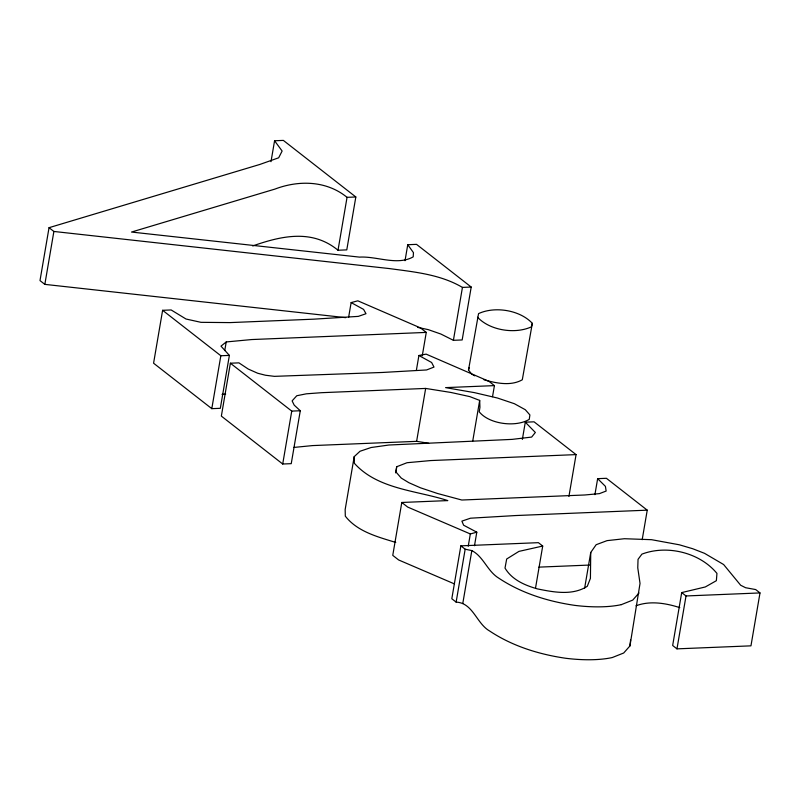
<?xml version="1.0" encoding="UTF-8"?>
<svg xmlns="http://www.w3.org/2000/svg" width="800" height="800" viewBox="0 0 800 800"><rect width="100%" height="100%" fill="white"/><g stroke="black" fill="none" stroke-linecap="round" stroke-linejoin="round"><path stroke-width="1.2" d="M542.71 546.04L538.4 542.67L460.86 545.84L451.81 598.74L456.13 602.11C473.05 602.88 476.47 623.58 489.7 631.05C512.39 646.14 538.99 654.38 565.8 658.28A72.19 24.45 9.7 0 0 612.26 657.55L623.7 653L629.94 645.93L640.03 583.44L637.77 567.84L638.04 559.34L641.91 554.13C667.03 544.58 699.77 552.51 716.95 573.4L716.37 580.69L705.31 586.96L681.7 592.59L672.66 645.49L676.97 648.86L750.96 645.84L760 592.93L755.68 589.56L745.58 587.72L740.65 585.23L723.63 564.54L704.52 553.33L692.7 548.73L679.38 544.8L651.56 539.69L624.42 538.72L607.04 540.64L596.16 544.71L590.74 552.46L590.42 578.36L587.29 586.29C572.54 595.84 553.51 592.19 537.32 588.87C524.76 585.28 511.97 579.8 505.01 568.08L506.68 559.01L518.94 551.39L542.71 546.04L535.56 587.87M629.94 645.93L630.59 639.94M568.92 496.44L576.07 454.61L430.71 460.56L407.03 462.72L396.7 466.73L396.01 472.04L401.27 478.09L408.88 482.71L420.43 487.79L437.54 493.5L461.8 500.02L584.87 494.98L599.44 493.62L606.15 491.05L605.42 486.37L597.65 478.66L594.91 494.66M252.69 245.95C281.58 235.81 312.16 228.93 338.01 250.24L346.78 249.88L355.83 196.98L283.35 140.4L274.57 140.76L282.13 151.03L278.67 157.79L259.78 164.47L49.04 227.68L40 280.59L44.84 284.37L345.7 317.65M44.84 284.37L53.88 231.46L49.04 227.68M348.61 317.36L351.14 302.6L363.59 309.4L365.99 313.71L358.32 316.38L313.73 319.17L230.02 322.6L200.99 322.33L186.02 319.02L171.16 309.96L162.62 310.31L153.58 363.21L211.8 408.66L220.33 408.31L229.38 355.4L220.99 346.13L226.23 341.94L251.74 339.55L426.26 332.41L422.27 355.79M211.8 408.66L220.84 355.75L162.62 310.31M224.75 350.55L226.23 341.94M416.38 370.26L418.91 355.5L431.62 362.5L433.99 367.08L426.58 369.96L382.26 372.47L274.42 376.35L265.45 375.23L257.75 373.27L248.21 369.03L238.93 362.86L230.39 363.21L221.35 416.11L282.71 464.01L291.24 463.66L300.28 410.75L294.19 405.12L292.12 400.88L296.78 395.74L306.35 393.82L321.56 392.69L425.66 388.43L450.99 392.47L469.84 396.62L479.68 400.41L479.94 407.33L479.22 411.81C489.17 424.25 515.92 427.58 529.26 419.34L529.89 414.93L525.3 409.72L514.38 403.71L497.45 398.02L474.52 392.65L445.58 387.62L494.42 385.62L492.53 396.69M271 161.67L274.57 140.76M282.71 464.01L291.75 411.1L230.39 363.21M338.01 250.24L347.05 197.33C326.54 180.57 298.79 179.99 274.88 189.11L131.5 232.05L359.5 257.12C376.72 256.04 397.29 265.92 413.2 256.86L413.46 252.65L407.75 244.72L416.53 244.36L471.21 287.05L462.17 339.95L453.4 340.31L440.85 334.03L428.23 329.63L417.61 327.37M522.36 439.41L525.3 422.19L535.35 432.47L531.65 437.08L512.14 439.38L388.96 445.01L371.09 447.52L360.01 451.26L354.21 456.64L345.16 509.55L345.31 516.16C357.44 531.72 377.77 536.88 395.76 542.44M405.02 260.71L407.75 244.72M395.64 472.88L396.7 466.73M354.21 456.64L354.35 463.26C377.61 489.34 416.59 490.42 447.81 500.59L401.8 502.47L392.76 555.37L398.65 559.97L454.46 583.92M293.72 447.45L312.52 445.59L416.62 441.34L425.66 388.43M453.4 340.31L462.44 287.41C440.36 274.37 414.29 271.95 389.41 268.58L53.88 231.46M474.75 375.83L471.81 374.16L468.49 370.11L478.55 313.62C494.86 306.02 519.95 310.01 532.33 323.33L522.3 379.78C510.74 386.35 496.16 383.18 484.01 379.79M472.74 441.01L479.68 400.41M456.13 602.11L465.17 549.21L460.86 545.84M468.23 546.25L470.33 533.95L476.8 532.18L474.49 545.72M462.78 603.51L471.83 550.6L465.17 549.21M584.64 588.14L590.74 552.46M642.19 539.69L647.24 510.17L606.42 478.3L597.65 478.66M676.97 648.86L686.02 595.96L681.7 592.59M532.33 323.33L531.35 326.88C515.03 334.33 489.89 330.52 477.53 317.21M468.49 370.11L469.16 367.72M638.98 593.02L632.74 600.1L621.31 604.65M636 605.8C650.01 600.49 665.9 603.16 679.79 607.63M351.14 302.6L357.84 300.82L420.51 327.92L426.26 332.41M418.91 355.5L426.13 354.13L488.93 381.33L494.42 385.62M222.04 394.39L225.69 394.04M347.05 197.33L355.83 196.98M462.44 287.41L471.21 287.05M220.84 355.75L229.38 355.4M291.75 411.1L300.28 410.75M525.3 422.19L534.07 421.83L576.07 454.61M647.24 510.17L515.63 515.55L470.49 518.2L461.9 521.13L463.61 525.2L476.8 532.18M538.87 567.13L589.77 565.05M686.02 595.96L760 592.93M416.62 441.34L428.68 443.26M470.33 533.95L407.69 507.07L401.8 502.47M471.83 550.6C483.45 556.48 487.4 571.3 498.75 578.14C521.43 593.24 548.03 601.48 574.84 605.38A72.19 24.45 9.7 0 0 621.3 604.65"/></g></svg>
